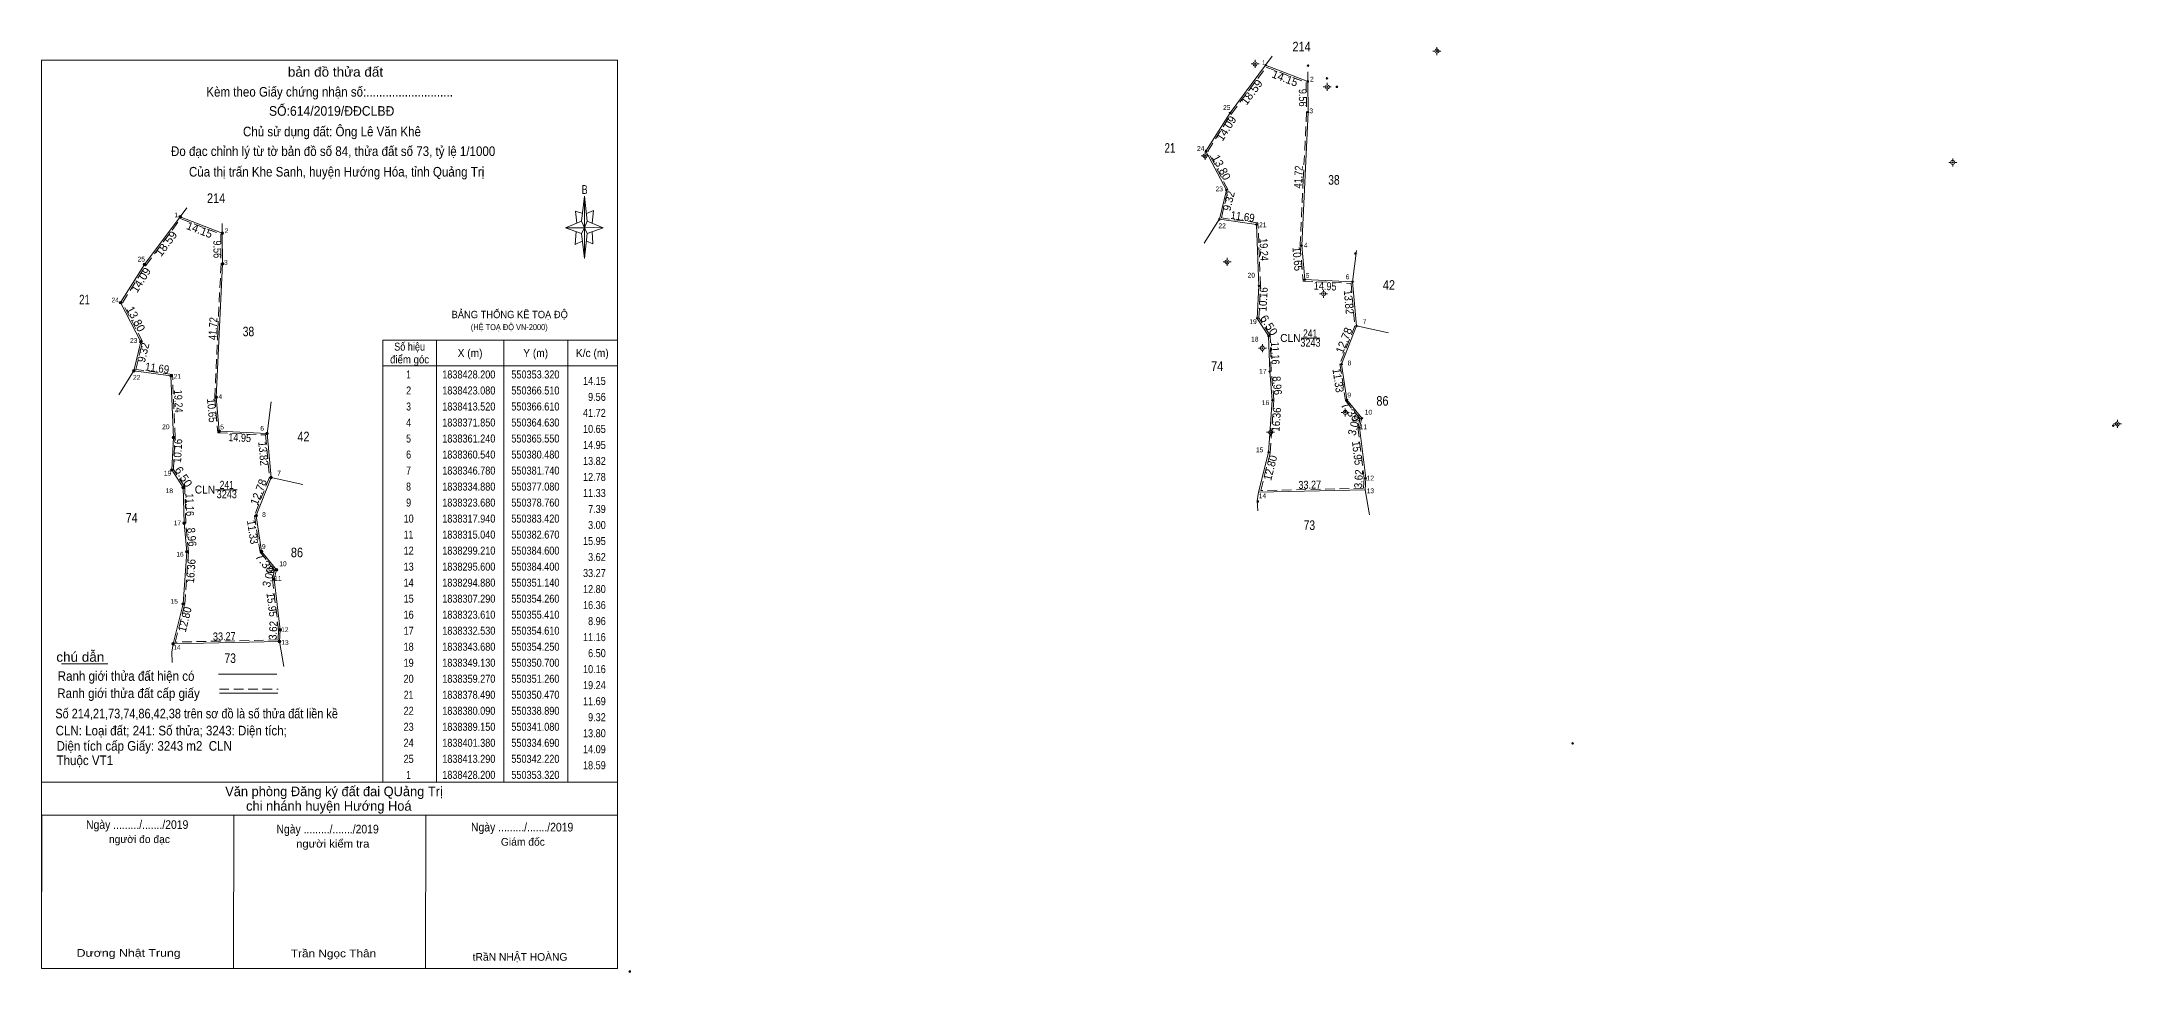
# Model space of a CAD drawing. Header units: metres. Extents: x 549175 to 550621, y 1838130 to 1838436.
# Drawn here: x 549971 to 550621, y 1838145 to 1838436 of the extents above; entities that cross this region are included whole.
import ezdxf
from ezdxf.enums import TextEntityAlignment as Align

# ---------------------------------------------------------------- set-up
doc = ezdxf.new("R2010")
doc.units = ezdxf.units.M
doc.header["$PDMODE"] = 32
doc.header["$PDSIZE"] = 0.5
doc.linetypes.add('MEDIUM_DASHED', pattern=[4.5, 3, -1.5])
for name, color, linetype, lineweight in [('10', 7, 'Continuous', 13), ('2', 7, 'Continuous', 13), ('52', 7, 'Continuous', 13), ('63', 7, 'Continuous', 13), ('7', 7, 'Continuous', 13)]:
    doc.layers.add(name, color=color, linetype=linetype, lineweight=lineweight)
doc.layers.add('12', color=7, linetype='Continuous')
doc.layers.add('9', color=7, linetype='Continuous')

msp = doc.modelspace()

# ---------------------------------------------------------------- hatches: boundary and pattern name
at = {"layer": '52'}
for points in [[(550014.52, 1838380.88, 1), (550013.72, 1838380.88, 1)], [(550027.71, 1838375.76, 1), (550026.91, 1838375.76, 1)], [(550003.42, 1838365.97, 1), (550002.62, 1838365.97, 1)], [(550027.81, 1838366.2, 1), (550027.01, 1838366.2, 1)], [(549995.89, 1838354.06, 1), (549995.09, 1838354.06, 1)], [(550002.28, 1838341.83, 1), (550001.48, 1838341.83, 1)], [(550000.09, 1838332.77, 1), (549999.29, 1838332.77, 1)], [(550011.67, 1838331.17, 1), (550010.87, 1838331.17, 1)], [(550025.83, 1838324.53, 1), (550025.03, 1838324.53, 1)], [(550012.46, 1838311.95, 1), (550011.66, 1838311.95, 1)], [(550026.75, 1838313.92, 1), (550025.95, 1838313.92, 1)], [(550041.68, 1838313.22, 1), (550040.88, 1838313.22, 1)], [(550011.9, 1838301.81, 1), (550011.1, 1838301.81, 1)], [(550042.94, 1838299.46, 1), (550042.14, 1838299.46, 1)], [(550015.45, 1838296.36, 1), (550014.65, 1838296.36, 1)], [(550038.28, 1838287.56, 1), (550037.48, 1838287.56, 1)], [(550015.81, 1838285.21, 1), (550015.01, 1838285.21, 1)], [(550016.61, 1838276.29, 1), (550015.81, 1838276.29, 1)], [(550039.96, 1838276.36, 1), (550039.16, 1838276.36, 1)], [(550043.87, 1838267.72, 1), (550043.07, 1838267.72, 1)], [(550044.62, 1838270.62, 1), (550043.82, 1838270.62, 1)], [(550015.46, 1838259.97, 1), (550014.66, 1838259.97, 1)], [(550012.34, 1838247.56, 1), (550011.54, 1838247.56, 1)], [(550045.6, 1838248.28, 1), (550044.8, 1838248.28, 1)], [(550045.8, 1838251.89, 1), (550045, 1838251.89, 1)]]:
    msp.add_hatch(color=256, dxfattribs=at).paths.add_polyline_path(points)
at = {"layer": '7'}
for points in [[(550568.055, 1838397.701, 1), (550568.055, 1838398.001, 1)], [(550619.514, 1838316.06, 1), (550619.514, 1838316.36, 1)]]:
    msp.add_hatch(color=256, dxfattribs=at).paths.add_polyline_path(points)

# ---------------------------------------------------------------- linework, layer by layer
at = {"layer": '10'}
for p, q in [((550353.32, 1838428.2), (550355.38, 1838430.96)), ((550366.48, 1838426.11), (550366.51, 1838423.08)), ((550366.48, 1838426.11), (550366.51, 1838423.08)), ((550014.12, 1838380.88), (550016.18, 1838383.64)), ((550027.28, 1838378.79), (550027.31, 1838375.76)), ((550027.28, 1838378.79), (550027.31, 1838375.76)), ((550338.43, 1838379.44), (550334.17, 1838372.62)), ((550338.89, 1838380.09), (550338.43, 1838379.44)), ((550380.48, 1838360.54), (550381.73, 1838370.38)), ((550381.74, 1838346.78), (550391.72, 1838344.59)), ((549999.23, 1838332.12), (549994.97, 1838325.3)), ((549999.69, 1838332.77), (549999.23, 1838332.12)), ((550041.28, 1838313.22), (550042.53, 1838323.06)), ((550042.54, 1838299.46), (550052.52, 1838297.27)), ((550384.4, 1838295.6), (550385.77, 1838287.76)), ((550045.2, 1838248.28), (550046.57, 1838240.44))]:
    msp.add_line(p, q, dxfattribs=at)
for points in [[(550353.32, 1838428.2), (550366.51, 1838423.08), (550366.61, 1838413.52), (550364.63, 1838371.85), (550365.55, 1838361.24), (550380.48, 1838360.54), (550381.74, 1838346.78), (550377.08, 1838334.88), (550378.76, 1838323.68), (550383.42, 1838317.94), (550382.67, 1838315.04), (550384.6, 1838299.21), (550384.4, 1838295.6), (550351.14, 1838294.88), (550354.26, 1838307.29), (550355.41, 1838323.61), (550354.61, 1838332.53), (550354.25, 1838343.68), (550350.7, 1838349.13), (550351.26, 1838359.27), (550350.47, 1838378.49), (550338.89, 1838380.09), (550341.08, 1838389.15), (550334.69, 1838401.38), (550342.22, 1838413.29)], [(550014.12, 1838380.88), (550027.31, 1838375.76), (550027.41, 1838366.2), (550025.43, 1838324.53), (550026.35, 1838313.92), (550041.28, 1838313.22), (550042.54, 1838299.46), (550037.88, 1838287.56), (550039.56, 1838276.36), (550044.22, 1838270.62), (550043.47, 1838267.72), (550045.4, 1838251.89), (550045.2, 1838248.28), (550011.94, 1838247.56), (550015.06, 1838259.97), (550016.21, 1838276.29), (550015.41, 1838285.21), (550015.05, 1838296.36), (550011.5, 1838301.81), (550012.06, 1838311.95), (550011.27, 1838331.17), (549999.69, 1838332.77), (550001.88, 1838341.83), (549995.49, 1838354.06), (550003.02, 1838365.97)]]:
    msp.add_lwpolyline(points, close=True, dxfattribs=at)
for points in [[(550350.88, 1838289.05), (550350.72, 1838292.2), (550351.14, 1838294.88)], [(550011.68, 1838241.73), (550011.52, 1838244.88), (550011.94, 1838247.56)]]:
    msp.add_lwpolyline(points, dxfattribs=at)
at = {"layer": '2'}
for p, q in [((550139.53, 1838379.45), (550140.53, 1838387.25)), ((550139.53, 1838375.65), (550134.53, 1838377.45)), ((550141.33, 1838379.45), (550146.33, 1838377.45)), ((550141.33, 1838375.65), (550140.53, 1838367.85)), ((550143.13, 1838372.45), (550141.13, 1838373.25)), ((550142.93, 1838376.25), (550143.13, 1838372.45)), ((550364.42, 1838342.94), (550370.26, 1838342.94)), ((550025.22, 1838295.62), (550031.96, 1838295.62)), ((550045.2, 1838248.28), (550046.57, 1838240.44)), ((549977.07, 1838241.31), (549991.55, 1838241.31)), ((550026.11, 1838238.03), (550044.39, 1838238.03)), ((550026.39, 1838232.17), (550044.67, 1838232.17)), ((549970.84, 1838204.33), (550150.84, 1838204.33)), ((549970.84, 1838204.33), (550150.84, 1838204.33)), ((549970.84, 1838146.21), (549970.88, 1838194.03)), ((549970.84, 1838194.01), (550150.84, 1838194.01)), ((550030.84, 1838146.16), (550030.88, 1838193.98)), ((550090.84, 1838146.11), (550090.88, 1838193.93))]:
    msp.add_line(p, q, dxfattribs=at)
at = {"layer": '2', "linetype": 'MEDIUM_DASHED'}
msp.add_line((550026.39, 1838233.41), (550044.79, 1838233.41), dxfattribs=at)
at = {"layer": '2'}
for points in [[(549970.84, 1838429.81), (550150.84, 1838429.81), (550150.84, 1838146.21), (549970.84, 1838146.21)], [(550140.53, 1838387.25), (550141.33, 1838379.45), (550140.53, 1838377.45)], [(550140.53, 1838377.45), (550134.53, 1838377.45), (550139.53, 1838379.45), (550141.33, 1838375.65), (550146.33, 1838377.45), (550140.53, 1838377.65)], [(550140.53, 1838377.45), (550140.53, 1838367.85), (550139.53, 1838375.65)]]:
    msp.add_lwpolyline(points, close=True, dxfattribs=at)
at = {"layer": '2', "linetype": 'MEDIUM_DASHED'}
for points in [[(550353.49, 1838427.6), (550366.01, 1838422.74), (550366.11, 1838413.53), (550365.12, 1838392.7), (550364.13, 1838371.84), (550365.09, 1838360.76), (550380.02, 1838360.06), (550381.23, 1838346.85), (550376.57, 1838334.94), (550378.3, 1838323.47), (550382.87, 1838317.82), (550382.16, 1838315.07), (550384.1, 1838299.19), (550383.93, 1838296.09), (550351.79, 1838295.39), (550354.77, 1838307.21), (550355.91, 1838323.61), (550355.11, 1838332.56), (550354.75, 1838343.84), (550351.21, 1838349.27), (550351.76, 1838359.27), (550350.95, 1838378.93), (550339.51, 1838380.51), (550341.61, 1838389.22), (550335.27, 1838401.36), (550342.63, 1838413.01), (550348.17, 1838420.44)], [(550014.29, 1838380.28), (550026.81, 1838375.42), (550026.91, 1838366.21), (550025.92, 1838345.38), (550024.93, 1838324.52), (550025.89, 1838313.44), (550040.82, 1838312.74), (550042.03, 1838299.53), (550037.37, 1838287.62), (550039.1, 1838276.15), (550043.67, 1838270.5), (550042.96, 1838267.75), (550044.9, 1838251.87), (550044.73, 1838248.77), (550012.59, 1838248.07), (550015.57, 1838259.89), (550016.71, 1838276.29), (550015.91, 1838285.24), (550015.55, 1838296.52), (550012.01, 1838301.95), (550012.56, 1838311.95), (550011.75, 1838331.61), (550000.31, 1838333.19), (550002.41, 1838341.9), (549996.07, 1838354.04), (550003.43, 1838365.69), (550008.97, 1838373.12)]]:
    msp.add_lwpolyline(points, close=True, dxfattribs=at)
at = {"layer": '2'}
for points in [[(550140.53, 1838377.45), (550139.53, 1838379.45), (550134.53, 1838377.45)], [(550139.93, 1838381.85), (550137.73, 1838382.65), (550138.13, 1838378.85)], [(550140.53, 1838377.45), (550141.33, 1838375.65), (550146.33, 1838377.45)], [(550141.13, 1838381.85), (550143.33, 1838382.85), (550142.93, 1838378.85)], [(550137.93, 1838376.25), (550137.53, 1838372.25), (550139.73, 1838373.25)]]:
    msp.add_lwpolyline(points, dxfattribs=at)
msp.add_point((550154.64, 1838145.21), dxfattribs=at)
at = {"layer": '52'}
for centre in [(550014.12, 1838380.88), (550027.31, 1838375.76), (550003.02, 1838365.97), (550027.41, 1838366.2), (549995.49, 1838354.06), (550001.88, 1838341.83), (549999.69, 1838332.77), (550011.27, 1838331.17), (550025.43, 1838324.53), (550012.06, 1838311.95), (550026.35, 1838313.92), (550041.28, 1838313.22), (550011.5, 1838301.81), (550042.54, 1838299.46), (550015.05, 1838296.36), (550037.88, 1838287.56), (550015.41, 1838285.21), (550016.21, 1838276.29), (550039.56, 1838276.36), (550043.47, 1838267.72), (550044.22, 1838270.62), (550015.06, 1838259.97), (550011.94, 1838247.56), (550045.2, 1838248.28), (550045.4, 1838251.89)]:
    msp.add_circle(centre, 0.4, dxfattribs=at)
at = {"layer": '63'}
for p, q in [((550094.24, 1838342.33), (550094.24, 1838204.33)), ((550115.24, 1838342.33), (550115.24, 1838204.33)), ((550135.24, 1838342.33), (550135.24, 1838204.33)), ((550077.44, 1838334.33), (550150.84, 1838334.33))]:
    msp.add_line(p, q, dxfattribs=at)
msp.add_lwpolyline([(550077.44, 1838342.33), (550150.84, 1838342.33), (550150.84, 1838204.33), (550077.44, 1838204.33)], close=True, dxfattribs=at)
at = {"layer": '7'}
for p, q in [((550350.03, 1838429.23), (550350.03, 1838429.85)), ((550406.23, 1838432.58), (550405.61, 1838432.58)), ((550406.85, 1838433.21), (550406.85, 1838433.83)), ((550406.85, 1838431.33), (550406.85, 1838431.96)), ((550408.11, 1838432.58), (550407.48, 1838432.58)), ((550349.4, 1838428.6), (550348.78, 1838428.6)), ((550350.03, 1838427.35), (550350.03, 1838427.98)), ((550351.28, 1838428.6), (550350.65, 1838428.6)), ((550372.57, 1838422.02), (550372.57, 1838422.65)), ((550371.95, 1838421.4), (550371.32, 1838421.4)), ((550372.57, 1838420.15), (550372.57, 1838420.77)), ((550373.82, 1838421.4), (550373.2, 1838421.4)), ((550333.81, 1838399.88), (550333.19, 1838399.88)), ((550334.44, 1838400.51), (550334.44, 1838401.13)), ((550334.44, 1838398.63), (550334.44, 1838399.25)), ((550335.69, 1838399.88), (550335.06, 1838399.88)), ((550567.43, 1838397.85), (550566.81, 1838397.85)), ((550568.06, 1838398.47), (550568.06, 1838399.1)), ((550568.06, 1838396.6), (550568.06, 1838397.23)), ((550569.31, 1838397.85), (550568.68, 1838397.85)), ((550340.69, 1838366.79), (550340.07, 1838366.79)), ((550341.32, 1838367.41), (550341.32, 1838368.04)), ((550341.32, 1838365.54), (550341.32, 1838366.16)), ((550342.57, 1838366.79), (550341.94, 1838366.79)), ((550371.46, 1838357.46), (550371.46, 1838358.08)), ((550370.83, 1838356.83), (550370.21, 1838356.83)), ((550371.46, 1838355.58), (550371.46, 1838356.21)), ((550372.71, 1838356.83), (550372.08, 1838356.83)), ((550351.69, 1838339.84), (550351.07, 1838339.84)), ((550352.32, 1838340.47), (550352.32, 1838341.09)), ((550352.32, 1838338.59), (550352.32, 1838339.22)), ((550353.57, 1838339.84), (550352.94, 1838339.84)), ((550377.61, 1838319.78), (550376.98, 1838319.78)), ((550378.23, 1838320.4), (550378.23, 1838321.03)), ((550378.23, 1838318.53), (550378.23, 1838319.15)), ((550379.48, 1838319.78), (550378.86, 1838319.78)), ((550354.25, 1838313.59), (550353.62, 1838313.59)), ((550354.87, 1838314.21), (550354.87, 1838314.84)), ((550354.87, 1838312.34), (550354.87, 1838312.96)), ((550356.12, 1838313.59), (550355.5, 1838313.59)), ((550618.89, 1838316.21), (550618.26, 1838316.21)), ((550619.51, 1838316.83), (550619.51, 1838317.46)), ((550619.51, 1838314.96), (550619.51, 1838315.58)), ((550620.76, 1838316.21), (550620.14, 1838316.21))]:
    msp.add_line(p, q, dxfattribs=at)
for centre, radius in [((550350.027, 1838428.604), 0.625), ((550350.027, 1838428.604), 0.15), ((550406.855, 1838432.585), 0.625), ((550406.855, 1838432.585), 0.15), ((550372.572, 1838421.397), 0.625), ((550372.572, 1838421.397), 0.15), ((550334.436, 1838399.881), 0.625), ((550334.436, 1838399.881), 0.15), ((550568.055, 1838397.851), 0.625), ((550568.055, 1838397.851), 0.15), ((550341.316, 1838366.789), 0.625), ((550341.316, 1838366.789), 0.15), ((550371.456, 1838356.832), 0.625), ((550371.456, 1838356.832), 0.15), ((550352.32, 1838339.844), 0.625), ((550352.32, 1838339.844), 0.15), ((550378.234, 1838319.778), 0.625), ((550378.234, 1838319.778), 0.15), ((550354.873, 1838313.59), 0.625), ((550354.873, 1838313.59), 0.15), ((550619.514, 1838316.21), 0.625), ((550619.514, 1838316.21), 0.15)]:
    msp.add_circle(centre, radius, dxfattribs=at)
for p in [(550353.32, 1838428.2), (550366.51, 1838423.08), (550366.6, 1838428.06), (550372.51, 1838424.08), (550375.6, 1838421.43), (550342.22, 1838413.29), (550366.61, 1838413.52), (550334.69, 1838401.38), (550341.08, 1838389.15), (550338.89, 1838380.09), (550350.47, 1838378.49), (550364.63, 1838371.85), (550381.41, 1838369.39), (550351.26, 1838359.27), (550365.55, 1838361.24), (550380.48, 1838360.54), (550350.7, 1838349.13), (550381.74, 1838346.78), (550354.25, 1838343.68), (550354.61, 1838332.53), (550377.08, 1838334.88), (550355.41, 1838323.61), (550378.77, 1838323.68), (550382.67, 1838315.04), (550383.42, 1838317.94), (550618.19, 1838315.67), (550354.27, 1838307.29), (550384.6, 1838299.21), (550350.91, 1838291.97), (550449.27, 1838216.45)]:
    msp.add_point(p, dxfattribs=at)

# ---------------------------------------------------------------- texts
at = {"layer": '10', "width": 0.85}
for p in [(550364.57, 1838432.5), (550025.37, 1838385.18)]:
    msp.add_text('214', height=3, dxfattribs=at).set_placement(p, align=Align.CENTER)
at = {"layer": '12', "width": 1.25}
for s, p in [('74', (550353.32, 1838428.2)), ('72', (550366.51, 1838423.08)), ('70', (550366.6, 1838428.06)), ('69', (550372.5, 1838424.08)), ('71', (550375.6, 1838421.43)), ('76', (550342.22, 1838413.29)), ('73', (550366.61, 1838413.52)), ('77', (550334.69, 1838401.38)), ('79', (550341.08, 1838389.15)), ('80', (550338.89, 1838380.09)), ('82', (550350.47, 1838378.49)), ('83', (550364.63, 1838371.85)), ('101', (550381.41, 1838369.39)), ('84', (550351.26, 1838359.27)), ('102', (550365.55, 1838361.24)), ('100', (550380.48, 1838360.54)), ('85', (550350.7, 1838349.13)), ('103', (550381.74, 1838346.78)), ('87', (550354.25, 1838343.68)), ('88', (550354.61, 1838332.53)), ('98', (550377.08, 1838334.88)), ('89', (550355.41, 1838323.61)), ('97', (550378.76, 1838323.68)), ('95', (550382.67, 1838315.04)), ('96', (550383.42, 1838317.94)), ('106', (550618.19, 1838315.66)), ('91', (550354.26, 1838307.29)), ('93', (550384.6, 1838299.21)), ('92', (550350.91, 1838291.97)), ('107', (550449.27, 1838216.45))]:
    msp.add_text(s, height=0.2, dxfattribs=at).set_placement(p)
at = {"layer": '2'}
for s, width, p in [(' 1', 0.9, (550353.32, 1838428.2)), (' 2', 0.9, (550368.37, 1838423.08)), (' 25', 0.95, (550342.35, 1838414.22)), (' 3', 0.95, (550368.18, 1838413.19)), (' 24', 0.95, (550334.2, 1838401.43)), (' 23', 0.95, (550339.99, 1838388.81)), (' 1', 0.9, (550013.49, 1838380.69)), (' 2', 0.9, (550029.17, 1838375.76)), (' 22', 0.95, (550340.91, 1838377.3)), (' 21', 0.9, (550353.61, 1838377.6)), (' 4', 0.95, (550366.46, 1838371.24)), (' 25', 0.95, (550003.15, 1838366.9)), (' 3', 0.95, (550028.98, 1838365.87)), (' 20', 0.95, (550350.02, 1838361.87)), (' 5', 0.9, (550367.03, 1838361.8)), (' 6', 0.9, (550379.52, 1838361.37)), (' 24', 0.95, (549995, 1838354.11)), (' 19', 0.95, (550350.55, 1838347.38)), (' 7', 0.95, (550384.82, 1838347.38)), (' 23', 0.95, (550000.79, 1838341.49)), (' 18', 0.95, (550351.11, 1838341.9)), (' 22', 0.95, (550001.71, 1838329.98)), (' 21', 0.9, (550014.41, 1838330.28)), (' 17', 0.95, (550353.62, 1838331.85)), (' 8', 0.95, (550380.11, 1838334.46)), (' 4', 0.95, (550027.26, 1838323.92)), (' 9', 0.9, (550380.04, 1838324.46)), (' 16', 0.95, (550354.45, 1838322.07)), (' 10', 0.95, (550386.61, 1838319.09)), (' 20', 0.95, (550010.82, 1838314.55)), (' 5', 0.9, (550027.83, 1838314.48)), (' 6', 0.9, (550040.32, 1838314.05)), (' 11', 0.9, (550385.03, 1838314.51)), (' 15', 0.95, (550352.62, 1838307.36)), (' 19', 0.95, (550011.35, 1838300.06)), (' 7', 0.95, (550045.62, 1838300.06)), (' 12', 0.95, (550387.21, 1838298.53)), (' 18', 0.95, (550011.91, 1838294.58)), (' 14', 0.95, (550353.49, 1838292.99)), (' 13', 0.95, (550387.24, 1838294.55)), (' 17', 0.95, (550014.42, 1838284.53)), (' 8', 0.95, (550040.91, 1838287.14)), (' 16', 0.95, (550015.25, 1838274.75)), (' 9', 0.9, (550040.84, 1838277.14)), (' 10', 0.95, (550047.41, 1838271.77)), (' 11', 0.9, (550045.83, 1838267.19)), (' 15', 0.95, (550013.42, 1838260.04)), (' 14', 0.95, (550014.29, 1838245.67)), (' 12', 0.95, (550048.01, 1838251.21)), (' 13', 0.95, (550048.04, 1838247.23))]:
    msp.add_text(s, height=1.5, dxfattribs=dict(at, width=width)).set_placement(p, align=Align.RIGHT)
for s, height, width, p in [('bản đồ thửa đất', 3, 1.05, (550062.68, 1838424.6)), ('Kèm theo Giấy chứng nhận số:...........................', 3, 0.9, (550060.84, 1838418.38)), ('SỐ:614/2019/ĐĐCLBĐ', 3, 0.95, (550061.48, 1838412.4)), ('Chủ sử dụng đất: Ông Lê Văn Khê', 3, 0.9, (550061.58, 1838405.98)), ('Đo đạc chỉnh lý từ tờ bản đồ số 84, thửa đất số 73, tỷ lệ 1/1000 ', 3, 0.9, (550062.44, 1838399.84)), ('21', 3, 0.75, (550323.44, 1838400.85)), ('Của thị trấn Khe Sanh, huyện Hướng Hóa, tỉnh Quảng Trị', 3, 0.9, (550063.03, 1838393.42)), ('B', 2.755, 0.75, (550140.54, 1838388)), ('38', 3, 0.8, (550374.685, 1838390.87)), ('42', 3, 0.85, (550391.87, 1838358.07)), ('21', 3, 0.75, (549984.24, 1838353.53)), ('38', 3, 0.8, (550035.485, 1838343.55)), ('CLN', 2.5, 0.95, (550361.075, 1838341.77)), ('241', 2.5, 0.8, (550367.265, 1838343.2)), ('3243', 2.5, 0.85, (550367.34, 1838340.31)), ('74', 3, 0.85, (550338.2, 1838332.72)), ('86', 3, 0.85, (550389.84, 1838321.88)), ('42', 3, 0.85, (550052.67, 1838310.75)), ('CLN', 2.5, 0.95, (550021.875, 1838294.45)), ('3243', 2.5, 0.85, (550028.71, 1838292.99)), ('241', 2.5, 0.8, (550028.705, 1838295.92)), ('74', 3, 0.85, (549999, 1838285.4)), ('73', 3, 0.8, (550367.005, 1838283.07)), ('86', 3, 0.85, (550050.64, 1838274.56)), ('73', 3, 0.8, (550029.785, 1838241.55)), ('Ngày ........./......./2019', 2.7, 0.9, (550000.715, 1838189.75)), ('Ngày ........./......./2019', 2.7, 0.9, (550060.215, 1838188.34)), ('Ngày ........./......./2019', 2.7, 0.9, (550121.005, 1838188.95)), ('người kiểm tra', 2.4, 1.1, (550061.82, 1838183.94)), ('Dương Nhật Trung', 2.4, 1.2, (549998.035, 1838149.83)), ('Trần Ngọc Thân', 2.4, 1.15, (550062.05, 1838149.68))]:
    msp.add_text(s, height=height, dxfattribs=dict(at, width=width)).set_placement(p, align=Align.CENTER)
for s, height, width, p in [('BẢNG THỐNG KÊ TOẠ ĐỘ ', 2.3, 0.95, (550098.94, 1838349.2)), ('(HỆ TOẠ ĐỘ VN-2000)', 1.86, 0.9, (550104.97, 1838345.48)), ('chú dẫn', 3, 1.05, (549975.44, 1838241.93)), ('Ranh giới thửa đất cấp giấy', 3, 0.9, (549975.74, 1838230.6)), ('Ranh giới thửa đất hiện có ', 3, 0.9, (549975.88, 1838235.98)), ('Số 214,21,73,74,86,42,38 trên sơ đồ là số thửa đất liền kề', 3, 0.85, (549975.13, 1838224.26)), ('CLN: Loại đất; 241: Số thửa; 3243: Diện tích;', 3, 0.9, (549975.22, 1838218.94)), ('Diện tích cấp Giấy: 3243 m2  CLN', 3, 0.9, (549975.52, 1838214.16)), ('Thuộc VT1', 3, 0.9, (549975.52, 1838209.67))]:
    msp.add_text(s, height=height, dxfattribs=dict(at, width=width)).set_placement(p)
for s, height, p in [(' Văn phòng Đăng ký đất đai QUảng Trị', 3, (550061.665, 1838199.97)), ('chi nhánh huyện Hướng Hoá', 3, (550060.595, 1838195.43)), ('người đo đạc', 2.4, (550001.425, 1838185.33)), ('Giám đốc', 2.4, (550121.24, 1838184.51)), ('tRầN NHẬT HOÀNG', 2.4, (550120.35, 1838148.59))]:
    msp.add_text(s, height=height, dxfattribs=at).set_placement(p, align=Align.CENTER)
at = {"layer": '63'}
for s, rotation, width, p in [('18.59', 53.334, 1.05, (550349.983, 1838419.014)), ('9.56', 270.599, 0.85, (550363.73, 1838418.018)), ('41.72', 87.28, 0.85, (550364.825, 1838393.211)), ('9.32', 76.411, 0.95, (550343.032, 1838385.516)), ('11.69', 352.133, 0.9, (550345.984, 1838379.713)), ('18.59', 53.334, 1.05, (550010.783, 1838371.694)), ('9.56', 270.599, 0.85, (550024.53, 1838370.698)), ('19.24', 272.354, 0.85, (550351.571, 1838370.571)), ('10.65', 274.956, 0.9, (550362.039, 1838367.608)), ('10.16', 86.839, 0.9, (550353.814, 1838355.041)), ('14.95', 357.316, 0.85, (550371.891, 1838357.989)), ('13.82', 275.232, 0.9, (550378.091, 1838354.129)), ('41.72', 87.28, 0.85, (550025.625, 1838345.886)), ('6.50', 303.079, 1.05, (550353.349, 1838346.332)), ('9.32', 76.411, 0.95, (550003.832, 1838338.196)), ('11.16', 271.849, 0.85, (550355.098, 1838338.25)), ('11.69', 352.133, 0.9, (550006.789, 1838332.392)), ('11.33', 278.531, 0.9, (550374.766, 1838329.56)), ('19.24', 272.354, 0.85, (550012.371, 1838323.251)), ('8.96', 275.125, 0.9, (550355.731, 1838328.067)), ('10.65', 274.956, 0.9, (550022.839, 1838320.288)), ('16.36', 85.969, 0.9, (550357.921, 1838317.482)), ('7.39', 309.071, 1.1, (550378.851, 1838319.233)), ('3.00', 75.5, 0.95, (550382.155, 1838315.337)), ('14.95', 357.316, 0.85, (550032.686, 1838310.67)), ('10.16', 86.839, 0.9, (550014.614, 1838307.716)), ('13.82', 275.232, 0.9, (550038.891, 1838306.804)), ('12.80', 75.888, 0.95, (550356.022, 1838302.175)), ('15.95', 276.951, 0.9, (550380.762, 1838306.931)), ('6.50', 303.079, 1.05, (550014.149, 1838299.012)), ('3.62', 86.829, 0.9, (550383.639, 1838298.966)), ('11.16', 271.849, 0.85, (550015.898, 1838290.925)), ('33.27', 1.24, 0.85, (550367.163, 1838295.948)), ('11.33', 278.531, 0.9, (550035.566, 1838282.24)), ('8.96', 275.125, 0.9, (550016.531, 1838280.752)), ('16.36', 85.969, 0.9, (550018.721, 1838270.162)), ('7.39', 309.071, 1.1, (550039.651, 1838271.913)), ('3.00', 75.5, 0.95, (550042.955, 1838268.017)), ('15.95', 276.951, 0.9, (550041.562, 1838259.611)), ('12.80', 75.888, 0.95, (550016.822, 1838254.855)), ('3.62', 86.829, 0.9, (550044.439, 1838251.641)), ('33.27', 1.24, 0.85, (550027.963, 1838248.628))]:
    msp.add_text(s, height=2.5, rotation=rotation, dxfattribs=dict(at, width=width)).set_placement(p, align=Align.CENTER)
for s, rotation, p in [('14.15', 338.785, (550358.943, 1838422.928)), ('14.09', 57.697, (550342.12, 1838407.787)), ('13.80', 297.586, (550338.393, 1838395.714)), ('14.15', 338.785, (550019.748, 1838375.606)), ('14.09', 57.697, (550002.92, 1838360.467)), ('13.80', 297.586, (549999.193, 1838348.394)), ('12.78', 68.615, (550378.986, 1838341.804)), ('12.78', 68.615, (550039.786, 1838294.484))]:
    msp.add_text(s, height=2.5, rotation=rotation, dxfattribs=at).set_placement(p, align=Align.CENTER)
for s, width, p in [('điểm góc', 0.9, (550085.84, 1838335.08)), ('Số hiệu', 0.85, (550085.84, 1838339.08)), ('X (m)', 0.95, (550104.74, 1838337.08)), ('Y (m)', 0.95, (550125.235, 1838337.08)), ('K/c (m)', 0.95, (550142.94, 1838337.08)), (' 1', 0.75, (550085.135, 1838330.38)), ('1838428.200', 0.85, (550104.34, 1838330.38)), ('550353.320', 0.85, (550125.145, 1838330.38)), (' 2', 0.85, (550085.14, 1838325.38)), ('1838423.080', 0.85, (550104.34, 1838325.38)), ('550366.510', 0.85, (550125.145, 1838325.38)), (' 3', 0.8, (550085.14, 1838320.38)), ('1838413.520', 0.85, (550104.34, 1838320.38)), ('550366.610', 0.85, (550125.145, 1838320.38)), (' 4', 0.85, (550085.135, 1838315.38)), (' 5', 0.8, (550085.14, 1838310.38)), ('1838371.850', 0.85, (550104.34, 1838315.38)), ('1838361.240', 0.85, (550104.34, 1838310.38)), ('550364.630', 0.85, (550125.145, 1838315.38)), ('550365.550', 0.85, (550125.145, 1838310.38)), (' 6', 0.85, (550085.14, 1838305.38)), ('1838360.540', 0.85, (550104.34, 1838305.38)), ('550380.480', 0.85, (550125.145, 1838305.38)), (' 7', 0.8, (550085.14, 1838300.38)), ('1838346.780', 0.85, (550104.34, 1838300.38)), ('550381.740', 0.85, (550125.145, 1838300.38)), (' 9', 0.85, (550085.135, 1838290.38)), (' 8', 0.8, (550085.14, 1838295.38)), ('1838334.880', 0.85, (550104.34, 1838295.38)), ('1838323.680', 0.85, (550104.34, 1838290.38)), ('550377.080', 0.85, (550125.145, 1838295.38)), ('550378.760', 0.85, (550125.145, 1838290.38)), (' 10', 0.85, (550085.135, 1838285.38)), ('1838317.940', 0.85, (550104.34, 1838285.38)), ('550383.420', 0.85, (550125.145, 1838285.38)), (' 11', 0.8, (550085.135, 1838280.38)), ('1838315.040', 0.85, (550104.34, 1838280.38)), ('550382.670', 0.85, (550125.145, 1838280.38)), (' 12', 0.85, (550085.14, 1838275.38)), (' 13', 0.85, (550085.14, 1838270.38)), ('1838299.210', 0.85, (550104.34, 1838275.38)), ('1838295.600', 0.85, (550104.34, 1838270.38)), ('550384.600', 0.85, (550125.145, 1838275.38)), ('550384.400', 0.85, (550125.145, 1838270.38)), (' 14', 0.85, (550085.135, 1838265.38)), ('1838294.880', 0.85, (550104.34, 1838265.38)), ('550351.140', 0.85, (550125.145, 1838265.38)), (' 15', 0.85, (550085.14, 1838260.38)), ('1838307.290', 0.85, (550104.34, 1838260.38)), ('550354.260', 0.85, (550125.145, 1838260.38)), (' 16', 0.85, (550085.14, 1838255.38)), ('1838323.610', 0.85, (550104.34, 1838255.38)), ('550355.410', 0.85, (550125.145, 1838255.38)), (' 17', 0.85, (550085.14, 1838250.38)), (' 18', 0.85, (550085.14, 1838245.38)), ('1838332.530', 0.85, (550104.34, 1838250.38)), ('1838343.680', 0.85, (550104.34, 1838245.38)), ('550354.610', 0.85, (550125.145, 1838250.38)), ('550354.250', 0.85, (550125.145, 1838245.38)), (' 19', 0.85, (550085.135, 1838240.38)), ('1838349.130', 0.85, (550104.34, 1838240.38)), ('550350.700', 0.85, (550125.145, 1838240.38)), (' 20', 0.85, (550085.135, 1838235.38)), ('1838359.270', 0.85, (550104.34, 1838235.38)), ('550351.260', 0.85, (550125.145, 1838235.38)), (' 22', 0.85, (550085.14, 1838225.38)), (' 21', 0.8, (550085.135, 1838230.38)), ('1838378.490', 0.85, (550104.34, 1838230.38)), ('1838380.090', 0.85, (550104.34, 1838225.38)), ('550350.470', 0.85, (550125.145, 1838230.38)), ('550338.890', 0.85, (550125.145, 1838225.38)), (' 23', 0.85, (550085.14, 1838220.38)), ('1838389.150', 0.85, (550104.34, 1838220.38)), ('550341.080', 0.85, (550125.145, 1838220.38)), (' 24', 0.85, (550085.135, 1838215.38)), ('1838401.380', 0.85, (550104.34, 1838215.38)), ('550334.690', 0.85, (550125.145, 1838215.38)), (' 25', 0.85, (550085.14, 1838210.38)), (' 1', 0.75, (550085.135, 1838205.38)), ('1838413.290', 0.85, (550104.34, 1838210.38)), ('1838428.200', 0.85, (550104.34, 1838205.38)), ('550342.220', 0.85, (550125.145, 1838210.38)), ('550353.320', 0.85, (550125.145, 1838205.38))]:
    msp.add_text(s, height=2.5, dxfattribs=dict(at, width=width)).set_placement(p, align=Align.CENTER)
at = {"layer": '63', "width": 0.85}
for s, p in [('14.15', (550147.14, 1838328.38)), ('9.56', (550147.14, 1838323.38)), ('41.72', (550147.14, 1838318.38)), ('10.65', (550147.14, 1838313.38)), ('14.95', (550147.14, 1838308.38)), ('13.82', (550147.14, 1838303.38)), ('12.78', (550147.14, 1838298.38)), ('11.33', (550147.14, 1838293.38)), ('3.00', (550147.14, 1838283.38)), ('7.39', (550147.14, 1838288.38)), ('15.95', (550147.14, 1838278.38)), ('3.62', (550147.14, 1838273.38)), ('33.27', (550147.14, 1838268.38)), ('12.80', (550147.14, 1838263.38)), ('16.36', (550147.14, 1838258.38)), ('8.96', (550147.14, 1838253.38)), ('11.16', (550147.14, 1838248.38)), ('10.16', (550147.14, 1838238.38)), ('6.50', (550147.14, 1838243.38)), ('19.24', (550147.14, 1838233.38)), ('11.69', (550147.14, 1838228.38)), ('13.80', (550147.14, 1838218.38)), ('9.32', (550147.14, 1838223.38)), ('14.09', (550147.14, 1838213.38)), ('18.59', (550147.14, 1838208.38))]:
    msp.add_text(s, height=2.5, dxfattribs=at).set_placement(p, align=Align.RIGHT)
at = {"layer": '7'}
for s, width, p in [('75', 1.25, (550350.03, 1838428.6)), ('T5', 1.1, (550406.86, 1838432.58)), ('T4', 1.1, (550372.57, 1838421.4)), ('78', 1.25, (550334.44, 1838399.88)), ('104', 1.25, (550568.06, 1838397.85)), ('81', 1.25, (550341.32, 1838366.79)), ('99', 1.25, (550371.46, 1838356.83)), ('86', 1.25, (550352.32, 1838339.84)), ('94', 1.25, (550378.23, 1838319.78)), ('90', 1.25, (550354.87, 1838313.59)), ('105', 1.25, (550619.51, 1838316.21))]:
    msp.add_text(s, height=0.2, dxfattribs=dict(at, width=width)).set_placement(p)
at = {"layer": '9', "width": 1.05}
for p in [(550406.85, 1838432.48), (550350.02, 1838428.5), (550372.57, 1838421.3), (550334.43, 1838399.78), (550568.05, 1838397.75), (550341.31, 1838366.69), (550371.45, 1838356.73), (550352.32, 1838339.74), (550378.23, 1838319.68), (550354.87, 1838313.49), (550619.51, 1838316.11)]:
    msp.add_text('KC', height=0.2, dxfattribs=at).set_placement(p, align=Align.RIGHT)

doc.saveas('drawing.dxf')
